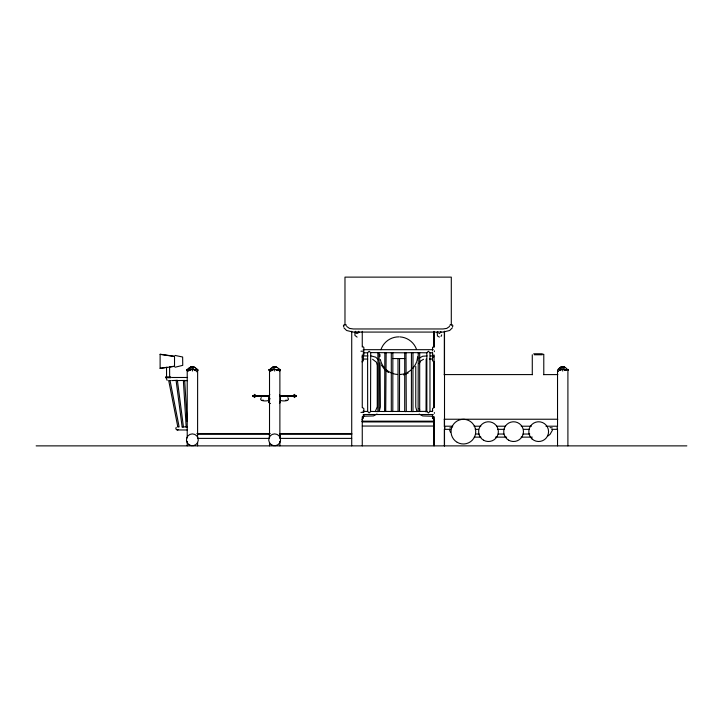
<?xml version="1.0" encoding="UTF-8"?>
<svg xmlns="http://www.w3.org/2000/svg" width="723" height="723" viewBox="0 0 723 723"><rect width="100%" height="100%" fill="white"/><g stroke="black" fill="none" stroke-linecap="round" stroke-linejoin="round"><path stroke-width="1.08" d="M363.922 414.921L363.696 416.52L362.449 417.243M432.462 411.604L432.688 410.303M280.253 370.628L280.144 369.462L280.153 370.628M432.688 352.869L432.453 356.999L433.818 356.999M280.488 401.41L279.521 403.326M433.945 356.059L432.697 355.336L432.49 353.619M358.554 331.306C359.367 333.927 354.885 334.261 355.481 331.577M441.699 334.866L441.048 336.439M166.417 378.653L167.149 380.406M187.149 421.392L184.69 380.443L177.37 380.569M197.713 434.189L198.382 433.529M362.295 421.843L362.964 421.184M170.05 380.524L169.534 380.506L170.041 380.506L179.123 426.904L178.129 426.895M197.867 370.628C197.975 368.622 198.283 370.528 197.641 370.293M568.17 370.628C568.287 368.622 568.594 370.528 567.953 370.293A5.576 4.826 -90 0 0 567.691 369.968M182.241 427.085L183.443 426.941L177.397 380.443L176.584 380.452M177.831 427.022L168.703 380.497L169.58 380.587M419.114 363.696L420.732 360.904L423.533 359.286M552.435 430.203L550.013 434.406L548.07 435.897M392.218 411.595L392.743 411.45L391.297 411.405L391.297 352.797L392.137 352.598L392.851 352.806L392.815 411.432L411.758 411.55M191.27 367.374L192.273 366.534L193.149 366.859L191.459 367.094M273.565 367.374L274.568 366.534L275.436 366.859L273.963 366.859C277.054 365.422 268.54 368.721 274.677 366.543L273.746 367.094M561.581 367.374C563.19 366.082 564.771 367.257 561.979 366.859L563.66 367.094M449.561 326.471L446.787 328.396L443.018 328.965L353.258 328.965L349.48 328.396L346.715 326.471M186.923 426.922L186.173 426.977L187.447 426.904M188.116 368.992A6.968 6.037 90 0 1 188.468 368.613A6.968 6.037 -90 0 0 187.79 369.399L187.646 369.616A1.021 0.886 -90 0 0 188.269 371.36M190.61 369.968A5.576 4.826 90 0 0 190.357 370.293L188.061 369.462L189.833 370.483M269.372 370.293L269.254 369.462L269.245 370.628M272.905 369.968A5.576 4.826 90 0 0 272.643 370.293L270.357 369.462L272.128 370.483M452.327 327.862L449.67 330.492L443.118 332.074L353.158 332.074L346.606 330.492L343.949 327.862M375.409 411.279L377.252 406.769L377.252 365.413L376.403 362.196L372.616 359.286M176.204 427.32L175.797 428.838L176.909 429.941L187.13 429.995M378.4 411.586L370.718 411.396L369.119 412.95L367.655 411.45L367.591 352.797L369.119 351.242L370.718 352.806L370.538 411.586M190.194 367.338L192.173 366.534L194.65 367.374L192.643 366.534L190.926 366.859M560.506 367.338L562.485 366.534L564.961 367.374L562.955 366.534L561.238 366.859M543.506 374.622L557.849 374.586M426.841 352.806L428.405 351.242L429.968 352.806L429.968 411.396L428.405 412.96L426.841 411.396L426.841 352.806L412.535 352.625M184.663 380.506L183.38 380.605L186.173 427.004M561.771 367.094L563.452 366.859M367.591 352.797L363.19 352.806M271.622 369.67L271.622 370.628L273.222 369.57M261.256 397.614C258.147 401.382 266.552 401.265 268.206 400.533M263.145 400.072L262.033 400.533M419.15 358.174L422.711 356.24L427.121 355.933M376.99 414.008L373.43 415.942L362.829 416.249M275.797 369.462L277.542 370.339L278.762 369.57L277.243 370.483M194.957 370.483L196.466 369.57L194.559 370.293M565.269 370.483L566.778 369.57L564.871 370.293M279.412 403.326L280.334 401.907L280.379 396.195M406.001 352.67L406.272 411.405L405.549 411.604L404.708 411.405L404.717 352.788L411.758 352.652M404.708 352.797L370.51 352.598M426.163 359.006L426.046 412.002M171.658 380.614L177.298 380.316M166.715 367.392L160.117 368.45L160.117 354.207L174.523 356.312L174.523 366.353L166.543 367.519L166.543 376.918M384.862 352.67L384.591 411.405L391.486 411.495M178.102 429.787L177.316 429.995M418.237 352.752L418.12 411.405L426.841 411.396M403.407 374.866L408.215 373.023M271.975 370.339L272.463 370.483M385.711 411.577L386.145 352.797L385.63 352.616M412.535 411.577L418.237 411.45M399.485 411.441L399.566 358.644M277.542 370.339L277.975 370.628L277.975 369.67M194.641 370.483L195.689 370.293M564.952 370.483L565.992 370.293M183.262 426.877L186.525 426.877M378.4 352.616L377.894 352.788L377.885 411.405L384.862 411.523M175.011 367.248L182.747 365.35L182.639 357.008L175.011 355.418M177.117 380.614L176.114 380.614L182.151 427.022M280.669 433.529L280.027 434.017L280.009 437.361M294.903 397.533L294.505 397.478A1.554 1.536 -90 0 1 294.134 397.334M160.117 368.287L167.103 367.266M170.203 366.814L174.397 366.2M419.051 411.595L419.683 411.405L419.683 352.797L419.051 352.598M274.695 366.543L276.177 366.859M433.945 346.335L432.553 347.42L432.481 350.348M362.449 356.059L363.841 354.984L363.922 352.047M361.961 361.861L363.353 360.786L363.416 357.849M433.945 407.519L432.553 408.603L432.481 411.532M361.961 419.385L363.353 418.31L363.416 415.373M439.683 333.493L438.879 333.493M280.867 400.533C282.53 401.265 290.935 401.382 287.826 397.614M449.796 427.917L451.965 427.627M254.171 397.533L254.568 397.478A1.554 1.536 -90 0 0 254.948 397.334M197.171 369.616L197.524 369.336M567.112 369.399A5.576 4.826 -90 0 1 567.41 369.67L567.835 369.336M197.063 369.372L197.533 369.336M567.365 369.372L567.844 369.336M272.679 368.332L273.538 368.332M564.401 368.314L563.976 368.332A5.576 4.826 90 0 0 563.597 368.387M191.767 369.372L192.643 369.336M274.053 369.372L274.939 369.336M562.078 369.372L562.955 369.336M356.24 332.228L354.885 332.228L354.957 335.445L357.108 337.09M357.804 332.228L359.403 332.228M363.19 349.679L433.258 349.679M360.913 351.197L363.859 351.197M429.968 352.806L432.173 352.806M533.719 353.782L542.34 353.782M543.172 354.279L543.786 354.279M534.207 354.767L542.295 354.767M363.823 355.933L367.98 355.933M430.239 355.933L432.327 355.933M362.006 356.999L363.38 356.999L363.362 353.258M392.815 358.563L404.753 358.563M363.759 359.06L367.79 359.06M429.363 359.06L432.39 359.06M188.739 370.321L190.357 370.293M195.002 370.321L196.078 370.321M271.035 370.321L272.643 370.293M277.289 370.321L278.364 370.321M560.162 370.339L560.668 370.293L558.373 369.462L560.144 370.483M444.202 374.586L532.553 374.586M165.468 376.918L170.736 376.918M171.658 377.487L187.573 377.487M165.468 377.74L170.736 377.74M184.275 380.614L187.564 380.614M252.716 395.544L269.308 395.544M279.774 395.544L296.367 395.544M252.661 395.942L269.345 395.942M279.729 395.942L296.421 395.942M252.707 396.349L269.317 396.349M279.765 396.349L296.376 396.349M268.649 398.807L270.149 398.807M363.19 411.396L367.636 411.441M429.968 411.396L432.173 411.396M360.913 412.381L363.859 412.381M363.19 414.523L433.258 414.523M432.227 416.249L422.711 415.942L419.15 414.008M444.22 419.232L557.785 419.232M361.843 421.184L434.125 421.184M362.295 421.925L433.981 421.925M362.295 426.046L433.981 426.046M452.734 426.209L444.871 426.209L444.871 429.335L450.492 429.335M474.08 426.209L480.822 426.209M496.547 426.209L505.531 426.209M521.256 426.209L531.369 426.209M545.973 426.209L557.198 426.209L557.198 429.335L551.586 429.335M475.201 429.335L478.572 429.335M497.668 429.335L504.41 429.335M523.506 429.335L529.119 429.335M196.909 433.529L270.203 433.529M279.557 433.529L351.83 433.529M475.698 434.035L479.078 434.035M498.219 434.035L503.859 434.035M523 434.035L529.76 434.035M197.713 434.27L269.399 434.27M280.009 434.27L351.685 434.27M474.234 437.135L480.94 437.135M495.454 437.135L506.624 437.135M521.138 437.135L532.309 437.135M197.713 438.391L269.399 438.391M280.009 438.391L351.685 438.391M36.15 445.874L686.85 445.874M561.563 368.332L560.696 368.332A5.576 4.826 -90 0 0 560.316 368.387M191.252 368.332L190.384 368.332A5.576 4.826 90 0 0 190.004 368.387M269.58 369.336L269.941 369.616A1.021 0.886 -90 0 0 270.791 371.324M187.284 369.336L187.763 369.372M196.231 371.703L197.632 371.414L197.596 437.984M439.394 337.09L437.469 335.978L437.171 332.228M362.449 346.335L363.841 347.42L363.922 350.348M433.936 361.861L432.535 360.741L432.453 357.849M371.098 355.933L375.698 357.18L378.635 359.964M550.113 427.627L552.282 427.917M362.449 407.519L363.841 408.603L363.922 411.532M433.945 417.243L432.697 416.52L432.481 414.921M433.936 419.304L432.544 418.219L432.453 415.291M287.04 400.533L285.937 400.072M433.33 421.184L433.981 421.843M351.035 433.529L351.685 434.189M268.748 433.529L269.372 434.017L269.399 437.361M560.479 370.284L559.638 370.293M160.117 354.378L174.523 356.484M190.167 370.284L189.327 370.628L189.327 369.67M398.075 411.441L398.002 358.644M274.939 366.534L276.936 367.374M186.841 370.321L186.968 369.462L186.85 370.628M379.105 352.652L379.168 411.523L380.379 406.968L380.072 362.883M270.068 403.542L269.498 403.199M169.598 367.004L169.661 376.918M269.968 403.542L268.694 401.907L268.649 396.195M276.584 369.742L277.496 370.339L276.846 370.293M388.486 372.517L384.473 369.281L381.446 365.115M193.348 367.094L191.667 366.859L192.544 366.534L193.511 367.374M269.191 402.874L268.721 401.41M449.643 430.203L450.574 432.462M419.114 408.486L419.738 409.986M417.008 411.568L415.761 406.968L415.761 366.335M432.535 418.183L432.481 417.74M363.353 410.736L363.416 411.685M567.907 371.441L567.907 445.874M562.72 367.112L562.72 368.269M562.72 369.399L562.72 371.062M557.532 370.321L557.532 426.706M557.532 428.956L557.532 445.874M543.786 354.767L543.786 374.668M532.282 354.767L532.282 374.704M451.297 325.359L451.297 277.126L344.979 277.126L344.979 325.359M444.509 331.324L444.509 426.787M444.509 429.028L444.509 445.874M444.356 331.324L444.356 375.129M444.356 418.924L444.356 426.787M444.356 429.028L444.356 445.874M434.369 350.836L434.369 351.649M434.369 412.553L434.369 413.366M434.053 354.912L434.053 407.691L434.017 361.645M434.053 416.674L434.053 445.874L434.017 418.924M432.481 352.047L432.481 353.746M362.259 331.324L362.259 347.049M362.259 354.912L362.259 407.691M362.259 416.674L362.259 445.874M355.427 331.306L355.427 331.984M351.721 331.324L351.721 445.874M279.882 370.321L279.882 437.984M279.882 441.364L279.882 445.874M274.695 367.112L274.695 368.269M274.695 369.399L274.695 371.062M269.516 370.321L269.516 437.984M269.516 442.494L269.516 445.874M197.596 442.494L197.596 445.874M192.408 367.112L192.408 368.269M192.408 369.399L192.408 371.062M187.221 370.321L187.221 437.984M187.221 441.364L187.221 445.874M449.805 325.359A1.554 1.265 12.9 0 1 452.074 324.754A1.554 1.265 12.9 0 1 452.381 326.787M343.886 326.787A1.554 1.265 -12.9 0 1 344.202 324.754A1.554 1.265 -12.9 0 1 346.462 325.359M566.461 368.929A5.576 4.826 -90 0 1 566.796 369.146M559.964 367.691A6.968 6.037 90 0 1 560.84 367.266M564.13 367.112A6.968 6.037 90 0 1 565.476 367.691M565.892 367.962A6.968 6.037 90 0 1 566.281 368.269M558.78 368.613A6.968 6.037 -90 0 0 558.102 369.399L557.957 369.616A1.021 0.886 -90 0 0 557.813 370.854M559.15 368.269A6.968 6.037 -90 0 1 561.301 367.112M558.581 371.36A1.021 0.886 -90 0 1 558.138 371.224M561.202 369.67A5.576 4.826 90 0 1 561.5 369.399M270.519 369.146A5.576 4.826 90 0 1 270.854 368.929M270.411 368.992A6.968 6.037 90 0 1 270.754 368.613M271.134 368.269A6.968 6.037 90 0 1 271.523 367.962M271.938 367.691A6.968 6.037 90 0 1 272.824 367.266M276.575 367.266A6.968 6.037 90 0 1 277.451 367.691M277.867 367.962A6.968 6.037 90 0 1 278.265 368.269M278.635 368.613A6.968 6.037 90 0 1 278.988 368.992M279.693 370.61A1.021 0.886 -90 0 1 279.467 371.062M196.249 368.929A5.576 4.826 -90 0 1 196.584 369.146M196.9 369.399A5.576 4.826 -90 0 1 197.198 369.67M196.159 368.929A5.576 4.826 -90 0 1 196.484 369.146M194.288 367.266A6.968 6.037 90 0 1 195.165 367.691M195.581 367.962A6.968 6.037 90 0 1 195.978 368.269M196.349 368.613A6.968 6.037 90 0 1 196.701 368.992M417.578 356.819A18.825 18.825 0 0 1 416.927 360.705M416.647 361.645A18.825 18.825 0 0 1 412.679 368.396M411.27 369.778A18.825 18.825 0 0 1 407.203 372.526M405.395 373.312A18.825 18.825 0 0 1 403.506 373.908M402.557 374.134A18.825 18.825 0 0 1 399.62 374.496M397.65 374.478A18.825 18.825 0 0 1 386.073 369.58M384.69 368.179A18.825 18.825 0 0 1 380.334 359.458M379.973 356.52A18.825 18.825 0 0 1 379.991 354.55M380.922 349.724A18.825 18.825 0 0 1 398.933 336.855M399.909 336.891A18.825 18.825 0 0 1 416.412 349.073M293.547 395.201A1.545 1.536 -90 0 1 294.867 394.406M279.53 394.875A1.545 1.536 -90 0 1 279.765 395.201M254.216 394.406A1.545 1.536 -90 0 1 255.535 395.201M269.308 395.201A1.545 1.536 -90 0 1 269.869 394.622M440.795 331.577A1.563 1.563 0 0 1 440.632 332.761M437.767 332.381A1.563 1.563 0 0 1 437.767 331.577M190.89 369.67A5.576 4.826 90 0 1 191.188 369.399M193.285 368.387A5.576 4.826 90 0 1 193.665 368.332M269.155 369.57L269.173 370.321L269.164 369.57M411.432 352.788L411.414 411.405L412.255 411.604L412.969 411.396L412.978 352.797L411.459 352.77M190.167 369.941L189.688 370.339L190.926 369.57L190.167 369.941M560.479 369.941L560 370.339L561.238 369.57L560.479 369.941M195.228 370.321L193.511 369.462L195.21 370.339M565.54 370.321L563.823 369.462L565.513 370.339M279.819 369.336L279.34 369.372L279.819 369.336M434.053 347.049L434.053 331.324L434.017 347.049M189.236 367.962A6.968 6.037 90 0 0 188.839 368.269A6.968 6.037 -90 0 1 189.236 367.962M190.529 367.266A6.968 6.037 90 0 0 189.652 367.691A6.968 6.037 -90 0 1 190.529 367.266M271.179 444.618A5.929 5.929 0 0 0 280.542 440.424A5.929 5.929 0 0 0 272.228 434.406A5.929 5.929 0 0 0 271.179 444.618M188.884 444.618A5.929 5.929 0 0 0 198.247 440.424A5.929 5.929 0 0 0 189.932 434.406A5.929 5.929 0 0 0 188.884 444.618M508.649 440.19A9.878 9.878 0 0 0 523.461 431.64A9.878 9.878 0 0 0 508.649 423.091A9.878 9.878 0 0 0 508.649 440.19M483.551 440.19A9.878 9.878 0 0 0 498.364 431.64A9.878 9.878 0 0 0 483.551 423.091A9.878 9.878 0 0 0 483.551 440.19M457.216 442.331A12.345 12.345 0 0 0 475.734 431.64A12.345 12.345 0 0 0 457.216 420.949A12.345 12.345 0 0 0 457.216 442.331M532.001 438.906A9.878 9.878 0 0 0 548.323 433.791A9.878 9.878 0 0 0 535.734 422.214A9.878 9.878 0 0 0 532.001 438.906"/></g></svg>
